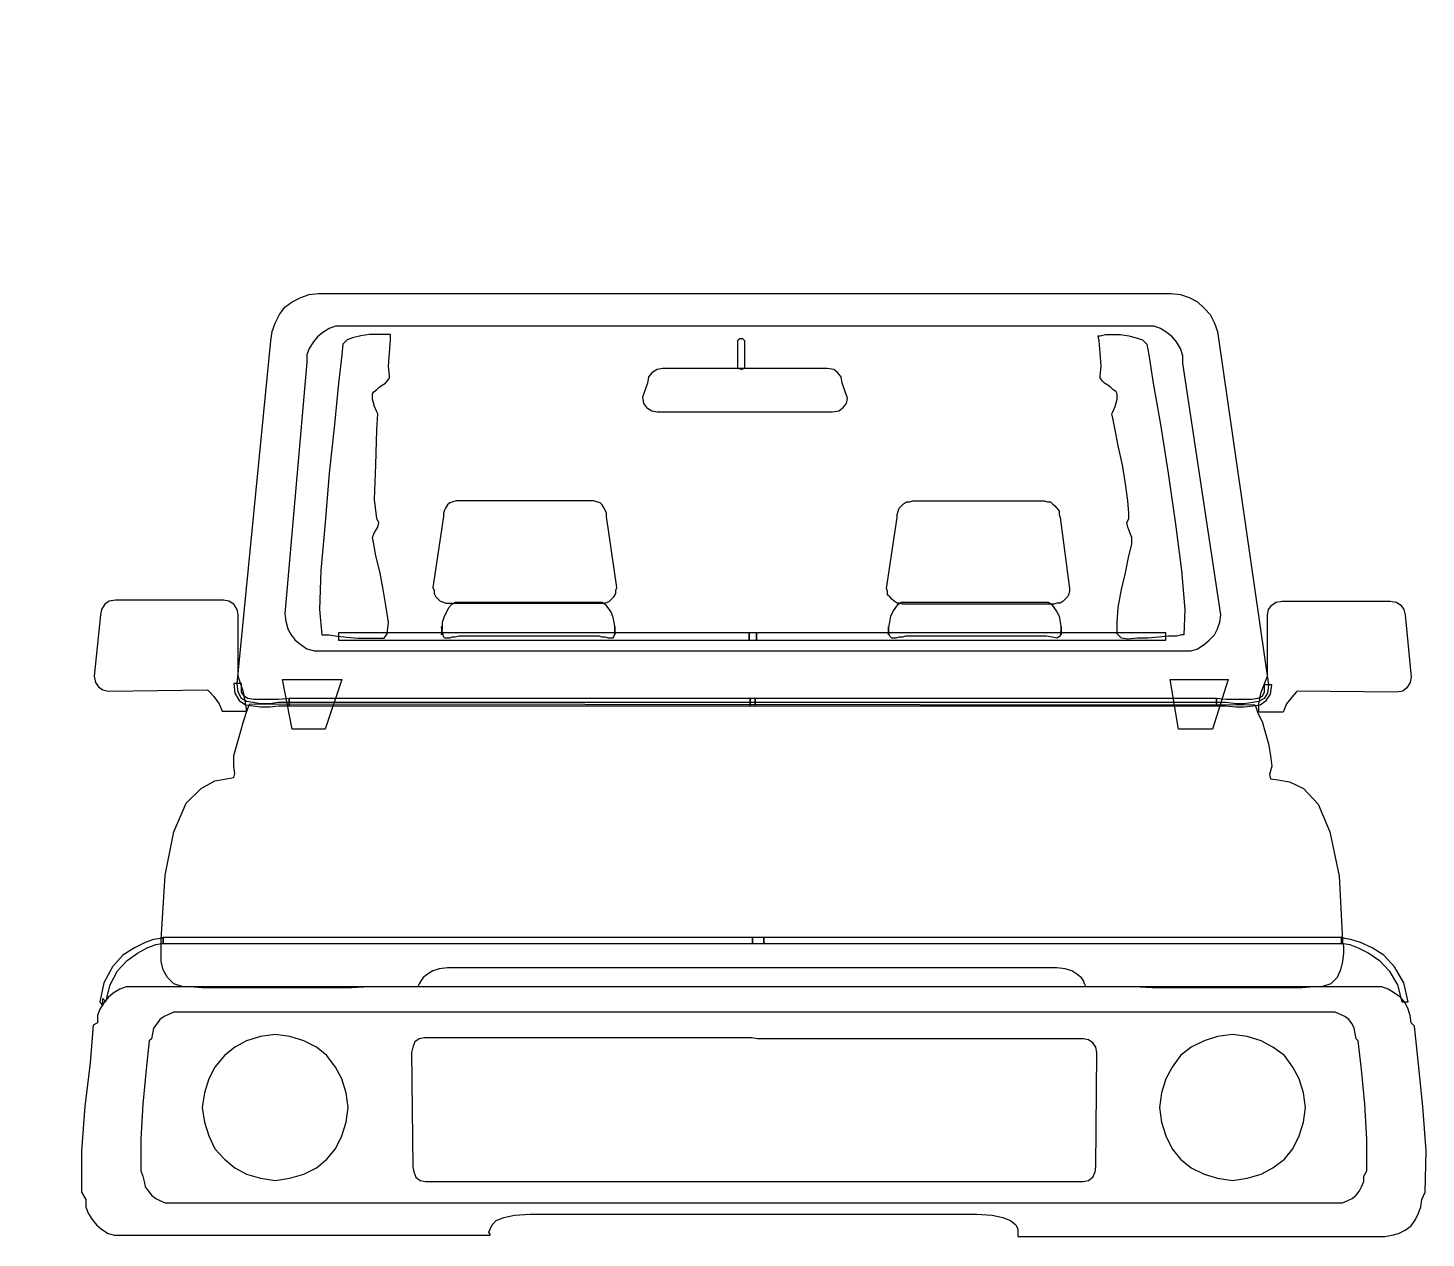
# Model space of a CAD drawing. Header units: millimetres. Extents: x 2 to 5882, y 1831 to 3462.
# Drawn here: x 576.23 to 588.97, y 2601.19 to 2612.23 of the extents above; entities that cross this region are included whole.
import ezdxf

# ---------------------------------------------------------------- set-up
doc = ezdxf.new("R2010")
doc.units = ezdxf.units.MM
doc.layers.add('标注', color=4, linetype='Continuous')
doc.layers.add('车人', color=7, linetype='Continuous', lineweight=9)
doc.styles.get("Standard").update_dxf_attribs({"font": 'simplex1.shx', "width": 0.7, "bigfont": 'hztxt.shx'})
doc.dimstyles.new('比例1：200', dxfattribs={"dimtxt": 3, "dimasz": 2, "dimexe": 1, "dimexo": 1, "dimgap": 0.5, "dimtad": 1, "dimlfac": 20, "dimzin": 13, "dimdsep": 46, "dimtxsty": 'Standard', "dimcen": -0.09, "dimclrd": 256, "dimclre": 256, "dimclrt": 7, "dimaunit": 1, "dimadec": 0, "dimazin": 0, "dimtfac": 0.0005, "dimtix": 1, "dimtmove": 2, "dimatfit": 3, "dimfxl": 0, "dimtolj": 1, "dimtzin": 13, "dimarcsym": 0})

# ---------------------------------------------------------------- blocks, each defined once
blk = doc.blocks.new('carbb')
at = {"layer": '车人', "color": 143}
for p, q in [((-0.7137, 1.9947), (-0.7007, 2.0012)), ((-0.7007, 2.0012), (-0.688, 2.0059)), ((-0.688, 2.0059), (-0.6735, 2.0077)), ((-0.6735, 2.0077), (-0.0306, 2.0077)), ((-0.0306, 2.0077), (-0.0194, 2.0077)), ((-0.0194, 2.0077), (-0.0194, 2.0077)), ((-0.0194, 2.0077), (0.6214, 2.0077)), ((0.6214, 2.0077), (0.6359, 2.0059)), ((0.6359, 2.0059), (0.6486, 2.0012)), ((0.6486, 2.0012), (0.6616, 1.9947)), ((-0.7394, 1.9625), (-0.7329, 1.9755)), ((-0.7329, 1.9755), (-0.725, 1.9867)), ((-0.725, 1.9867), (-0.7137, 1.9947)), ((0.6616, 1.9947), (0.6714, 1.9852)), ((0.6714, 1.9852), (0.6808, 1.9755)), ((0.6808, 1.9755), (0.6873, 1.9625)), ((-0.7442, 1.9498), (-0.7394, 1.9625)), ((-0.6576, 1.9545), (-0.667, 1.9483)), ((-0.6478, 1.9577), (-0.6576, 1.9545)), ((-0.6366, 1.9577), (-0.6478, 1.9577)), ((-0.0306, 1.9577), (-0.6366, 1.9577)), ((-0.0194, 1.9577), (-0.0306, 1.9577)), ((0.5845, 1.9577), (-0.0194, 1.9577)), ((0.5957, 1.9577), (0.5845, 1.9577)), ((0.6055, 1.9545), (0.5957, 1.9577)), ((0.6149, 1.9483), (0.6055, 1.9545)), ((0.6873, 1.9625), (0.6921, 1.9498)), ((-0.7974, 1.4148), (-0.7459, 1.9353)), ((-0.7459, 1.9353), (-0.7442, 1.9498)), ((-0.6815, 1.9338), (-0.688, 1.924)), ((-0.675, 1.9418), (-0.6815, 1.9338)), ((-0.667, 1.9483), (-0.675, 1.9418)), ((-0.6301, 1.9368), (-0.6366, 1.9305)), ((-0.6221, 1.94), (-0.6301, 1.9368)), ((-0.6094, 1.9433), (-0.6221, 1.94)), ((-0.5964, 1.945), (-0.6094, 1.9433)), ((-0.5851, 1.945), (-0.5964, 1.945)), ((-0.5739, 1.945), (-0.5851, 1.945)), ((-0.5659, 1.945), (-0.5739, 1.945)), ((-0.5642, 1.945), (-0.5659, 1.945)), ((-0.5659, 1.9175), (-0.5642, 1.9368)), ((-0.5642, 1.9368), (-0.5642, 1.945)), ((-0.0357, 1.9368), (-0.0371, 1.9353)), ((-0.0371, 1.9353), (-0.0371, 1.932)), ((-0.0339, 1.9385), (-0.0357, 1.9368)), ((-0.0306, 1.9385), (-0.0339, 1.9385)), ((-0.0306, 1.9385), (-0.0306, 1.9385)), ((-0.0291, 1.9385), (-0.0306, 1.9385)), ((-0.0274, 1.9368), (-0.0291, 1.9385)), ((-0.0259, 1.9353), (-0.0274, 1.9368)), ((-0.0259, 1.932), (-0.0259, 1.9353)), ((0.5106, 1.9433), (0.5138, 1.9433)), ((0.5121, 1.9353), (0.5106, 1.9433)), ((0.5138, 1.9175), (0.5121, 1.9353)), ((0.5138, 1.9433), (0.5218, 1.945)), ((0.5218, 1.945), (0.5316, 1.945)), ((0.5316, 1.945), (0.5443, 1.945)), ((0.5443, 1.945), (0.5573, 1.9433)), ((0.5573, 1.9433), (0.5685, 1.94)), ((0.5685, 1.94), (0.578, 1.9368)), ((0.578, 1.9368), (0.5845, 1.9305)), ((0.6229, 1.9418), (0.6149, 1.9483)), ((0.6294, 1.9338), (0.6229, 1.9418)), ((0.6359, 1.924), (0.6294, 1.9338)), ((0.6921, 1.9498), (0.6938, 1.9353)), ((0.6938, 1.9353), (0.7692, 1.413)), ((-0.688, 1.924), (-0.6913, 1.9143)), ((-0.6913, 1.9143), (-0.6913, 1.9031)), ((-0.6381, 1.9143), (-0.6431, 1.8711)), ((-0.6366, 1.9305), (-0.6381, 1.9143)), ((-0.6366, 1.9305), (-0.6366, 1.9305)), ((-0.5674, 1.8968), (-0.5659, 1.9175)), ((-0.0371, 1.932), (-0.0371, 1.8983)), ((-0.0259, 1.8983), (-0.0259, 1.932)), ((0.5153, 1.8968), (0.5138, 1.9175)), ((0.5845, 1.9305), (0.5845, 1.9305)), ((0.5845, 1.9305), (0.5877, 1.9143)), ((0.5877, 1.9143), (0.5942, 1.8711)), ((0.6392, 1.9128), (0.6359, 1.924)), ((0.6392, 1.9016), (0.6392, 1.9128)), ((-0.6913, 1.9031), (-0.725, 1.5206)), ((-0.5659, 1.8824), (-0.5674, 1.8968)), ((-0.1592, 1.8918), (-0.1672, 1.8871)), ((-0.1512, 1.8936), (-0.1592, 1.8918)), ((-0.0291, 1.8936), (-0.1512, 1.8936)), ((-0.0371, 1.8983), (-0.0371, 1.8951)), ((-0.0371, 1.8951), (-0.0357, 1.8936)), ((-0.0357, 1.8936), (-0.0339, 1.8936)), ((-0.0339, 1.8936), (-0.0306, 1.8918)), ((-0.0306, 1.8918), (-0.0291, 1.8936)), ((-0.0306, 1.8918), (-0.0306, 1.8918)), ((-0.0306, 1.8918), (-0.0306, 1.8918)), ((-0.0194, 1.8936), (-0.0291, 1.8936)), ((-0.0291, 1.8936), (-0.0274, 1.8936)), ((-0.0274, 1.8936), (-0.0259, 1.8951)), ((-0.0259, 1.8951), (-0.0259, 1.8983)), ((0.0991, 1.8936), (-0.0194, 1.8936)), ((0.1089, 1.8918), (0.0991, 1.8936)), ((0.1151, 1.8871), (0.1089, 1.8918)), ((0.5138, 1.8824), (0.5153, 1.8968)), ((0.6971, 1.5191), (0.6392, 1.9016)), ((-0.6431, 1.8711), (-0.6493, 1.8085)), ((-0.5772, 1.8679), (-0.5721, 1.8711)), ((-0.5721, 1.8711), (-0.5692, 1.8741)), ((-0.5692, 1.8741), (-0.5659, 1.8791)), ((-0.5659, 1.8791), (-0.5659, 1.8824)), ((-0.1737, 1.8711), (-0.1817, 1.8501)), ((-0.1722, 1.8806), (-0.1737, 1.8711)), ((-0.1672, 1.8871), (-0.1722, 1.8806)), ((0.1201, 1.8806), (0.1151, 1.8871)), ((0.1216, 1.8711), (0.1201, 1.8806)), ((0.1296, 1.8484), (0.1216, 1.8711)), ((0.5138, 1.8791), (0.5138, 1.8824)), ((0.5171, 1.8741), (0.5138, 1.8791)), ((0.5203, 1.8711), (0.5171, 1.8741)), ((0.5251, 1.8679), (0.5203, 1.8711)), ((0.5942, 1.8711), (0.6055, 1.8085)), ((-0.5916, 1.8549), (-0.5899, 1.8581)), ((-0.5916, 1.8469), (-0.5916, 1.8549)), ((-0.5899, 1.8581), (-0.5851, 1.8614)), ((-0.5851, 1.8614), (-0.5819, 1.8646)), ((-0.5819, 1.8646), (-0.5772, 1.8679)), ((-0.1817, 1.8501), (-0.1802, 1.8404)), ((0.1281, 1.8404), (0.1296, 1.8484)), ((0.5298, 1.8646), (0.5251, 1.8679)), ((0.5331, 1.8614), (0.5298, 1.8646)), ((0.5378, 1.8581), (0.5331, 1.8614)), ((0.5396, 1.8549), (0.5378, 1.8581)), ((0.5396, 1.8469), (0.5396, 1.8549)), ((-0.5884, 1.8357), (-0.5916, 1.8469)), ((-0.5851, 1.8277), (-0.5884, 1.8357)), ((-0.5837, 1.8244), (-0.5851, 1.8277)), ((-0.1802, 1.8404), (-0.1755, 1.8342)), ((-0.1755, 1.8342), (-0.1672, 1.8292)), ((-0.1672, 1.8292), (-0.1592, 1.8277)), ((-0.1592, 1.8277), (-0.0306, 1.8277)), ((-0.0306, 1.8277), (-0.0194, 1.8277)), ((-0.0194, 1.8277), (-0.0194, 1.8277)), ((-0.0194, 1.8277), (0.1071, 1.8277)), ((0.1071, 1.8277), (0.1169, 1.8292)), ((0.1169, 1.8292), (0.1234, 1.8342)), ((0.1234, 1.8342), (0.1281, 1.8404)), ((0.5316, 1.8244), (0.5331, 1.8277)), ((0.5331, 1.8277), (0.5363, 1.8357)), ((0.5363, 1.8357), (0.5396, 1.8469)), ((-0.6493, 1.8085), (-0.6576, 1.7343)), ((-0.5851, 1.8002), (-0.5837, 1.8244)), ((0.5331, 1.8179), (0.5316, 1.8244)), ((0.5363, 1.8002), (0.5331, 1.8179)), ((0.6055, 1.8085), (0.6167, 1.7343)), ((-0.5866, 1.7473), (-0.5851, 1.8002)), ((0.541, 1.7762), (0.5363, 1.8002)), ((0.5475, 1.7473), (0.541, 1.7762)), ((-0.5884, 1.6944), (-0.5866, 1.7473)), ((0.5523, 1.7183), (0.5475, 1.7473)), ((-0.6576, 1.7343), (-0.6638, 1.6589)), ((0.6167, 1.7343), (0.6279, 1.6571)), ((0.5555, 1.6926), (0.5523, 1.7183)), ((-0.5851, 1.6654), (-0.5884, 1.6944)), ((-0.4823, 1.6781), (-0.4838, 1.6734)), ((-0.4808, 1.6814), (-0.4823, 1.6781)), ((-0.4775, 1.6861), (-0.4808, 1.6814)), ((-0.4743, 1.6893), (-0.4775, 1.6861)), ((-0.4696, 1.6911), (-0.4743, 1.6893)), ((-0.4645, 1.6926), (-0.4696, 1.6911)), ((-0.4598, 1.6926), (-0.4645, 1.6926)), ((-0.2606, 1.6926), (-0.4598, 1.6926)), ((-0.2556, 1.6926), (-0.2606, 1.6926)), ((-0.2508, 1.6911), (-0.2556, 1.6926)), ((-0.2461, 1.6893), (-0.2508, 1.6911)), ((-0.2429, 1.6861), (-0.2461, 1.6893)), ((-0.2396, 1.6814), (-0.2429, 1.6861)), ((-0.2381, 1.6781), (-0.2396, 1.6814)), ((-0.2364, 1.6734), (-0.2381, 1.6781)), ((0.2067, 1.6766), (0.2085, 1.6814)), ((0.2085, 1.6814), (0.2118, 1.6846)), ((0.2118, 1.6846), (0.215, 1.6879)), ((0.215, 1.6879), (0.2197, 1.6911)), ((0.2197, 1.6911), (0.2245, 1.6911)), ((0.2245, 1.6911), (0.2292, 1.6926)), ((0.2292, 1.6926), (0.4287, 1.6926)), ((0.4287, 1.6926), (0.4334, 1.6911)), ((0.4334, 1.6911), (0.4382, 1.6911)), ((0.4382, 1.6911), (0.4414, 1.6879)), ((0.4414, 1.6879), (0.4447, 1.6846)), ((0.4447, 1.6846), (0.4479, 1.6814)), ((0.4479, 1.6814), (0.4512, 1.6766)), ((0.5573, 1.6734), (0.5555, 1.6926)), ((-0.6638, 1.6589), (-0.6703, 1.5865)), ((-0.5819, 1.6589), (-0.5851, 1.6654)), ((-0.5837, 1.6524), (-0.5819, 1.6589)), ((-0.4838, 1.6687), (-0.5, 1.5608)), ((-0.4838, 1.6734), (-0.4838, 1.6687)), ((-0.2364, 1.6687), (-0.2364, 1.6734)), ((-0.2204, 1.5608), (-0.2364, 1.6687)), ((0.1893, 1.5593), (0.2052, 1.6669)), ((0.2052, 1.6716), (0.2067, 1.6766)), ((0.2052, 1.6669), (0.2052, 1.6716)), ((0.4512, 1.6766), (0.4512, 1.6716)), ((0.4512, 1.6716), (0.4527, 1.6669)), ((0.4527, 1.6669), (0.4671, 1.5593)), ((0.554, 1.6589), (0.5573, 1.6654)), ((0.5555, 1.6524), (0.554, 1.6589)), ((0.5573, 1.6654), (0.5573, 1.6734)), ((0.6279, 1.6571), (0.6374, 1.5865)), ((-0.5916, 1.6364), (-0.5884, 1.6444)), ((-0.5899, 1.6267), (-0.5916, 1.6364)), ((-0.5884, 1.6444), (-0.5837, 1.6524)), ((0.5588, 1.6444), (0.5555, 1.6524)), ((0.562, 1.6364), (0.5588, 1.6444)), ((0.562, 1.6267), (0.562, 1.6364)), ((-0.5866, 1.6089), (-0.5899, 1.6267)), ((0.5573, 1.6089), (0.562, 1.6267)), ((-0.5804, 1.585), (-0.5866, 1.6089)), ((0.5523, 1.5832), (0.5573, 1.6089)), ((-0.6703, 1.5865), (-0.672, 1.5271)), ((-0.5754, 1.5575), (-0.5804, 1.585)), ((0.5458, 1.5575), (0.5523, 1.5832)), ((0.6374, 1.5865), (0.6424, 1.5271)), ((-0.5707, 1.5303), (-0.5754, 1.5575)), ((-0.5, 1.5608), (-0.4982, 1.556)), ((-0.4982, 1.556), (-0.4982, 1.5513)), ((-0.4982, 1.5513), (-0.4953, 1.5463)), ((-0.2251, 1.5463), (-0.2219, 1.5513)), ((-0.2219, 1.556), (-0.2204, 1.5608)), ((-0.2219, 1.5513), (-0.2219, 1.556)), ((0.1908, 1.5546), (0.1893, 1.5593)), ((0.1908, 1.5495), (0.1908, 1.5546)), ((0.4671, 1.5546), (0.4657, 1.5495)), ((0.4671, 1.5593), (0.4671, 1.5546)), ((0.541, 1.5303), (0.5458, 1.5575)), ((-0.9981, 1.5351), (-1.0031, 1.5271)), ((-0.9916, 1.5401), (-0.9981, 1.5351)), ((-0.9821, 1.5416), (-0.9916, 1.5401)), ((-0.8181, 1.5416), (-0.9821, 1.5416)), ((-0.8101, 1.5401), (-0.8181, 1.5416)), ((-0.8021, 1.5351), (-0.8101, 1.5401)), ((-0.7974, 1.5271), (-0.8021, 1.5351)), ((-0.5674, 1.5079), (-0.5707, 1.5303)), ((-0.4953, 1.5463), (-0.492, 1.543)), ((-0.492, 1.543), (-0.4888, 1.5401)), ((-0.4888, 1.5401), (-0.4838, 1.5383)), ((-0.4838, 1.5383), (-0.4808, 1.5368)), ((-0.4808, 1.5368), (-0.4758, 1.5368)), ((-0.479, 1.5238), (-0.4758, 1.5303)), ((-0.4758, 1.5368), (-0.2443, 1.5368)), ((-0.4758, 1.5303), (-0.471, 1.5351)), ((-0.471, 1.5351), (-0.4663, 1.5383)), ((-0.4663, 1.5383), (-0.4613, 1.5383)), ((-0.4613, 1.5383), (-0.2476, 1.5383)), ((-0.2476, 1.5383), (-0.2429, 1.5383)), ((-0.2443, 1.5368), (-0.2443, 1.5368)), ((-0.2443, 1.5368), (-0.2396, 1.5368)), ((-0.2429, 1.5383), (-0.2381, 1.5351)), ((-0.2396, 1.5368), (-0.2349, 1.5383)), ((-0.2381, 1.5351), (-0.2349, 1.5303)), ((-0.2349, 1.5383), (-0.2316, 1.5401)), ((-0.2349, 1.5303), (-0.2298, 1.5238)), ((-0.2316, 1.5401), (-0.2284, 1.543)), ((-0.2284, 1.543), (-0.2251, 1.5463)), ((0.194, 1.5463), (0.1908, 1.5495)), ((0.1973, 1.543), (0.194, 1.5463)), ((0.2005, 1.5401), (0.1973, 1.543)), ((0.1987, 1.5238), (0.2035, 1.5303)), ((0.2052, 1.5368), (0.2005, 1.5401)), ((0.2035, 1.5303), (0.2067, 1.5351)), ((0.2085, 1.5368), (0.2052, 1.5368)), ((0.2067, 1.5351), (0.2118, 1.5383)), ((0.2132, 1.5351), (0.2085, 1.5368)), ((0.2118, 1.5383), (0.2165, 1.5383)), ((0.2132, 1.5351), (0.2132, 1.5351)), ((0.4432, 1.5351), (0.2132, 1.5351)), ((0.2165, 1.5383), (0.4302, 1.5383)), ((0.4302, 1.5383), (0.4349, 1.5383)), ((0.4349, 1.5383), (0.4399, 1.5351)), ((0.4399, 1.5351), (0.4432, 1.5303)), ((0.4479, 1.5368), (0.4432, 1.5351)), ((0.4432, 1.5303), (0.4479, 1.5238)), ((0.4527, 1.5368), (0.4479, 1.5368)), ((0.4574, 1.5401), (0.4527, 1.5368)), ((0.4606, 1.543), (0.4574, 1.5401)), ((0.4639, 1.5463), (0.4606, 1.543)), ((0.4657, 1.5495), (0.4639, 1.5463)), ((0.5396, 1.5079), (0.541, 1.5303)), ((0.7692, 1.5271), (0.7742, 1.5336)), ((0.7742, 1.5336), (0.7805, 1.5383)), ((0.7805, 1.5383), (0.7902, 1.5401)), ((0.7902, 1.5401), (0.954, 1.5401)), ((0.954, 1.5401), (0.9637, 1.5383)), ((0.9637, 1.5383), (0.9702, 1.5336)), ((0.9702, 1.5336), (0.9749, 1.5271)), ((-1.0046, 1.5191), (-1.0143, 1.426)), ((-1.0031, 1.5271), (-1.0046, 1.5191)), ((-0.7956, 1.5191), (-0.7974, 1.5271)), ((-0.7956, 1.426), (-0.7956, 1.5191)), ((-0.725, 1.5206), (-0.7235, 1.5093)), ((-0.7235, 1.5093), (-0.7202, 1.4981)), ((-0.672, 1.5271), (-0.6688, 1.4886)), ((-0.5692, 1.4901), (-0.5674, 1.5079)), ((-0.4855, 1.5079), (-0.4823, 1.5173)), ((-0.4855, 1.4981), (-0.4855, 1.5079)), ((-0.4823, 1.5173), (-0.479, 1.5238)), ((-0.2298, 1.5238), (-0.2269, 1.5173)), ((-0.2269, 1.5173), (-0.2251, 1.5079)), ((-0.2251, 1.5079), (-0.2236, 1.4981)), ((0.1922, 1.4981), (0.194, 1.5079)), ((0.194, 1.5079), (0.1955, 1.5173)), ((0.1955, 1.5173), (0.1987, 1.5238)), ((0.4479, 1.5238), (0.4512, 1.5173)), ((0.4512, 1.5173), (0.4527, 1.5079)), ((0.4527, 1.5079), (0.4544, 1.4981)), ((0.5396, 1.4901), (0.5396, 1.5079)), ((0.6424, 1.5271), (0.6406, 1.4886)), ((0.6921, 1.4981), (0.6953, 1.5079)), ((0.6953, 1.5079), (0.6971, 1.5191)), ((0.7677, 1.5191), (0.7692, 1.5271)), ((0.7677, 1.426), (0.7677, 1.5191)), ((0.9749, 1.5271), (0.9767, 1.5191)), ((0.9767, 1.5191), (0.9862, 1.4242)), ((-0.7202, 1.4981), (-0.7152, 1.4886)), ((-0.7152, 1.4886), (-0.709, 1.4804)), ((-0.6688, 1.4886), (-0.6655, 1.4886)), ((-0.6655, 1.4886), (-0.6576, 1.4886)), ((-0.6576, 1.4886), (-0.6446, 1.4869)), ((-0.6446, 1.4869), (-0.6301, 1.4854)), ((-0.0194, 1.4916), (-0.6431, 1.4916)), ((-0.6431, 1.4916), (-0.6431, 1.4804)), ((-0.5739, 1.4836), (-0.5692, 1.4901)), ((-0.487, 1.5014), (-0.487, 1.4886)), ((-0.4855, 1.4916), (-0.487, 1.5014)), ((-0.487, 1.4886), (-0.4855, 1.4981)), ((-0.4838, 1.4869), (-0.4855, 1.4916)), ((-0.4823, 1.4836), (-0.4838, 1.4869)), ((-0.4598, 1.4869), (-0.4663, 1.4854)), ((-0.4598, 1.4869), (-0.4598, 1.4869)), ((-0.2476, 1.4869), (-0.4598, 1.4869)), ((-0.2429, 1.4854), (-0.2476, 1.4869)), ((-0.2251, 1.4869), (-0.2269, 1.4836)), ((-0.2236, 1.4916), (-0.2251, 1.4869)), ((-0.2236, 1.5014), (-0.2236, 1.4916)), ((-0.2236, 1.4886), (-0.2236, 1.5014)), ((-0.2236, 1.4981), (-0.2236, 1.4886)), ((-0.0194, 1.4916), (-0.0194, 1.4804)), ((-0.0085, 1.4916), (-0.0194, 1.4916)), ((-0.0194, 1.4916), (-0.0194, 1.4916)), ((-0.0194, 1.4804), (-0.0194, 1.4916)), ((-0.0194, 1.4916), (-0.0194, 1.4916)), ((-0.0085, 1.4916), (-0.0085, 1.4804)), ((0.6134, 1.4916), (-0.0085, 1.4916)), ((-0.0085, 1.4916), (-0.0085, 1.4916)), ((-0.0085, 1.4804), (-0.0085, 1.4916)), ((-0.0085, 1.4916), (-0.0085, 1.4916)), ((0.1922, 1.5014), (0.1922, 1.4886)), ((0.1922, 1.4916), (0.1922, 1.5014)), ((0.1922, 1.4886), (0.1922, 1.4981)), ((0.194, 1.4869), (0.1922, 1.4916)), ((0.1973, 1.4836), (0.194, 1.4869)), ((0.218, 1.4869), (0.2132, 1.4854)), ((0.218, 1.4869), (0.218, 1.4869)), ((0.4317, 1.4869), (0.218, 1.4869)), ((0.4414, 1.4854), (0.4317, 1.4869)), ((0.4527, 1.4869), (0.4479, 1.4836)), ((0.4544, 1.5014), (0.4527, 1.4869)), ((0.4544, 1.4886), (0.4544, 1.5014)), ((0.4544, 1.4981), (0.4544, 1.4886)), ((0.5458, 1.4836), (0.5396, 1.4901)), ((0.6167, 1.4869), (0.6022, 1.4854)), ((0.6134, 1.4916), (0.6134, 1.4916)), ((0.6134, 1.4804), (0.6134, 1.4916)), ((0.6134, 1.4916), (0.6134, 1.4916)), ((0.6294, 1.4869), (0.6167, 1.4869)), ((0.6374, 1.4886), (0.6294, 1.4869)), ((0.6406, 1.4886), (0.6374, 1.4886)), ((0.6794, 1.4804), (0.6873, 1.4886)), ((0.6873, 1.4886), (0.6921, 1.4981)), ((-0.709, 1.4804), (-0.7007, 1.4742)), ((-0.7007, 1.4742), (-0.6913, 1.4677)), ((-0.6913, 1.4677), (-0.68, 1.4644)), ((-0.6431, 1.4804), (-0.0194, 1.4804)), ((-0.6301, 1.4854), (-0.6141, 1.4836)), ((-0.6141, 1.4836), (-0.5979, 1.4836)), ((-0.5979, 1.4836), (-0.5851, 1.4836)), ((-0.5851, 1.4836), (-0.5739, 1.4836)), ((-0.479, 1.4836), (-0.4823, 1.4836)), ((-0.4743, 1.4836), (-0.479, 1.4836)), ((-0.471, 1.4854), (-0.4743, 1.4836)), ((-0.4663, 1.4854), (-0.471, 1.4854)), ((-0.2381, 1.4854), (-0.2429, 1.4854)), ((-0.2331, 1.4836), (-0.2381, 1.4854)), ((-0.2298, 1.4836), (-0.2331, 1.4836)), ((-0.2269, 1.4836), (-0.2298, 1.4836)), ((-0.0194, 1.4804), (-0.0085, 1.4804)), ((-0.0194, 1.4804), (-0.0194, 1.4804)), ((-0.0085, 1.4804), (0.6134, 1.4804)), ((-0.0085, 1.4804), (-0.0085, 1.4804)), ((0.2005, 1.4836), (0.1973, 1.4836)), ((0.2035, 1.4836), (0.2005, 1.4836)), ((0.2085, 1.4854), (0.2035, 1.4836)), ((0.2132, 1.4854), (0.2085, 1.4854)), ((0.4479, 1.4836), (0.4414, 1.4854)), ((0.5555, 1.4821), (0.5458, 1.4836)), ((0.57, 1.4836), (0.5555, 1.4821)), ((0.586, 1.4836), (0.57, 1.4836)), ((0.6022, 1.4854), (0.586, 1.4836)), ((0.6134, 1.4804), (0.6134, 1.4804)), ((0.6519, 1.4644), (0.6616, 1.4677)), ((0.6616, 1.4677), (0.6714, 1.4742)), ((0.6714, 1.4742), (0.6794, 1.4804)), ((-0.68, 1.4644), (-0.6688, 1.4644)), ((-0.6688, 1.4644), (-0.0179, 1.4644)), ((-0.0179, 1.4644), (-0.0102, 1.4644)), ((-0.0102, 1.4644), (-0.0102, 1.4644)), ((-0.0102, 1.4644), (0.6406, 1.4644)), ((0.6406, 1.4644), (0.6519, 1.4644)), ((-1.0143, 1.426), (-1.0126, 1.4162)), ((-0.7956, 1.426), (-0.7956, 1.426)), ((-0.7876, 1.4017), (-0.7956, 1.426)), ((0.758, 1.4017), (0.7677, 1.426)), ((0.7677, 1.426), (0.7677, 1.426)), ((0.9862, 1.4242), (0.9847, 1.4162)), ((-1.0126, 1.4162), (-1.0078, 1.4097)), ((-1.0078, 1.4097), (-1.0013, 1.405)), ((-1.0013, 1.405), (-0.9933, 1.4032)), ((-0.9933, 1.4032), (-0.8423, 1.405)), ((-0.8423, 1.405), (-0.839, 1.4017)), ((-0.839, 1.4017), (-0.8325, 1.3952)), ((-0.8021, 1.4148), (-0.8021, 1.4148)), ((-0.7923, 1.4148), (-0.8021, 1.4148)), ((-0.8021, 1.4148), (-0.8006, 1.4003)), ((-0.8021, 1.4148), (-0.8021, 1.4148)), ((-0.7956, 1.4017), (-0.7974, 1.4148)), ((-0.7909, 1.392), (-0.7956, 1.4017)), ((-0.7909, 1.4148), (-0.7923, 1.4148)), ((-0.7909, 1.4017), (-0.7909, 1.4148)), ((-0.7861, 1.3952), (-0.7909, 1.4017)), ((-0.7844, 1.3858), (-0.7876, 1.4017)), ((-0.7282, 1.421), (-0.7282, 1.421)), ((-0.7137, 1.3456), (-0.7282, 1.421)), ((-0.7282, 1.421), (-0.6381, 1.421)), ((-0.6381, 1.421), (-0.6638, 1.3456)), ((0.62, 1.421), (0.62, 1.421)), ((0.6327, 1.3456), (0.62, 1.421)), ((0.62, 1.421), (0.7083, 1.421)), ((0.7083, 1.421), (0.6841, 1.3456)), ((0.7547, 1.384), (0.758, 1.4017)), ((0.7627, 1.4017), (0.7598, 1.3952)), ((0.7627, 1.413), (0.7627, 1.4017)), ((0.7742, 1.413), (0.7627, 1.413)), ((0.7692, 1.413), (0.7677, 1.4003)), ((0.7725, 1.3985), (0.7742, 1.413)), ((0.8112, 1.4017), (0.8047, 1.3938)), ((0.8127, 1.4032), (0.8112, 1.4017)), ((0.9637, 1.4017), (0.8127, 1.4032)), ((0.9735, 1.4032), (0.9637, 1.4017)), ((0.9797, 1.4082), (0.9735, 1.4032)), ((0.9847, 1.4162), (0.9797, 1.4082)), ((-0.8325, 1.3952), (-0.8246, 1.384)), ((-0.8246, 1.384), (-0.8198, 1.3728)), ((-0.8006, 1.4003), (-0.7941, 1.389)), ((-0.7941, 1.389), (-0.7844, 1.3825)), ((-0.7829, 1.3873), (-0.7909, 1.392)), ((-0.7811, 1.392), (-0.7861, 1.3952)), ((-0.7829, 1.376), (-0.7844, 1.3858)), ((-0.7844, 1.3825), (-0.7731, 1.3808)), ((-0.7731, 1.3858), (-0.7829, 1.3873)), ((-0.7829, 1.3713), (-0.7796, 1.3808)), ((-0.7717, 1.3905), (-0.7811, 1.392)), ((-0.7796, 1.3808), (-0.7779, 1.384)), ((-0.7779, 1.384), (0.7485, 1.3825)), ((-0.7619, 1.384), (-0.7731, 1.3858)), ((-0.7731, 1.3808), (-0.7619, 1.3793)), ((-0.7619, 1.3905), (-0.7717, 1.3905)), ((-0.7474, 1.3905), (-0.7619, 1.3905)), ((-0.7474, 1.384), (-0.7619, 1.384)), ((-0.7347, 1.3905), (-0.7474, 1.3905)), ((-0.7347, 1.3858), (-0.7474, 1.384)), ((-0.7474, 1.3793), (-0.7347, 1.3808)), ((-0.7184, 1.392), (-0.7347, 1.3905)), ((-0.7184, 1.3858), (-0.7347, 1.3858)), ((-0.7347, 1.3808), (-0.7184, 1.3808)), ((-0.0179, 1.392), (-0.7184, 1.392)), ((-0.7184, 1.3808), (-0.7184, 1.392)), ((-0.7184, 1.392), (-0.7184, 1.3808)), ((-0.7184, 1.392), (-0.7184, 1.392)), ((-0.0179, 1.3858), (-0.7184, 1.3858)), ((-0.7184, 1.3808), (-0.0179, 1.3808)), ((-0.7184, 1.3808), (-0.7184, 1.3808)), ((-0.7184, 1.3808), (-0.7184, 1.3808)), ((-0.0179, 1.392), (-0.0179, 1.3808)), ((-0.0179, 1.392), (-0.0179, 1.392)), ((-0.0102, 1.392), (-0.0179, 1.392)), ((-0.0179, 1.3808), (-0.0179, 1.392)), ((-0.0102, 1.3858), (-0.0179, 1.3858)), ((-0.0179, 1.3808), (-0.0179, 1.3808)), ((-0.0179, 1.3808), (-0.0102, 1.3808)), ((-0.0179, 1.3808), (-0.0179, 1.3808)), ((-0.0102, 1.392), (-0.0102, 1.3808)), ((-0.0102, 1.392), (-0.0102, 1.392)), ((0.6906, 1.392), (-0.0102, 1.392)), ((-0.0102, 1.3808), (-0.0102, 1.392)), ((0.6906, 1.3858), (-0.0102, 1.3858)), ((-0.0102, 1.3808), (-0.0102, 1.3808)), ((-0.0102, 1.3808), (0.6906, 1.3808)), ((-0.0102, 1.3808), (-0.0102, 1.3808)), ((0.6906, 1.392), (0.6906, 1.3808)), ((0.6906, 1.392), (0.6906, 1.392)), ((0.7051, 1.3905), (0.6906, 1.392)), ((0.6906, 1.3808), (0.6906, 1.392)), ((0.7051, 1.3858), (0.6906, 1.3858)), ((0.6906, 1.3808), (0.6906, 1.3808)), ((0.6906, 1.3808), (0.7051, 1.3808)), ((0.6906, 1.3808), (0.6906, 1.3808)), ((0.7196, 1.3905), (0.7051, 1.3905)), ((0.7196, 1.384), (0.7051, 1.3858)), ((0.7051, 1.3808), (0.7196, 1.3793)), ((0.7323, 1.3905), (0.7196, 1.3905)), ((0.7323, 1.384), (0.7196, 1.384)), ((0.7435, 1.3905), (0.7323, 1.3905)), ((0.7453, 1.3858), (0.7323, 1.384)), ((0.7323, 1.3793), (0.7453, 1.3808)), ((0.7533, 1.392), (0.7435, 1.3905)), ((0.7547, 1.3873), (0.7453, 1.3858)), ((0.7453, 1.3808), (0.7565, 1.3825)), ((0.7485, 1.3825), (0.75, 1.3793)), ((0.7485, 1.3825), (0.7485, 1.3825)), ((0.7598, 1.3952), (0.7533, 1.392)), ((0.7627, 1.392), (0.7547, 1.3873)), ((0.7547, 1.3746), (0.7547, 1.384)), ((0.7565, 1.3825), (0.766, 1.389)), ((0.7677, 1.4003), (0.7627, 1.392)), ((0.766, 1.389), (0.7725, 1.3985)), ((0.7967, 1.384), (0.7917, 1.3713)), ((0.8047, 1.3938), (0.7967, 1.384)), ((-0.8198, 1.3728), (-0.7829, 1.3728)), ((-0.7876, 1.3568), (-0.7829, 1.3713)), ((-0.7829, 1.3728), (-0.7829, 1.376)), ((-0.7619, 1.3793), (-0.7474, 1.3793)), ((0.7196, 1.3793), (0.7323, 1.3793)), ((0.75, 1.3793), (0.7533, 1.3695)), ((0.7533, 1.3695), (0.7598, 1.3568)), ((0.7547, 1.3713), (0.7547, 1.3746)), ((0.7917, 1.3713), (0.7547, 1.3713)), ((-0.7974, 1.3231), (-0.7923, 1.3406)), ((-0.7923, 1.3406), (-0.7876, 1.3568)), ((-0.6638, 1.3456), (-0.7137, 1.3456)), ((0.6841, 1.3456), (0.6327, 1.3456)), ((0.7598, 1.3568), (0.7645, 1.3406)), ((0.7645, 1.3406), (0.7692, 1.3231)), ((-0.8021, 1.3054), (-0.7974, 1.3231)), ((0.7692, 1.3231), (0.7725, 1.3054)), ((-0.8021, 1.2891), (-0.8021, 1.3054)), ((0.7725, 1.3054), (0.7742, 1.2891)), ((-0.8006, 1.2779), (-0.8021, 1.2891)), ((-0.8021, 1.2717), (-0.8006, 1.2779)), ((0.7742, 1.2891), (0.771, 1.2764)), ((0.771, 1.2764), (0.7725, 1.2699)), ((-0.8745, 1.233), (-0.8518, 1.2554)), ((-0.8518, 1.2554), (-0.8311, 1.2667)), ((-0.8311, 1.2667), (-0.8133, 1.2699)), ((-0.8133, 1.2699), (-0.8021, 1.2717)), ((0.7725, 1.2699), (0.7837, 1.2684)), ((0.7837, 1.2684), (0.8014, 1.2652)), ((0.8014, 1.2652), (0.8224, 1.2554)), ((0.8224, 1.2554), (0.8449, 1.2315)), ((-0.8937, 1.1895), (-0.8745, 1.233)), ((0.8449, 1.2315), (0.8626, 1.1895)), ((-0.9064, 1.1236), (-0.8937, 1.1895)), ((0.8626, 1.1895), (0.8768, 1.1221)), ((-0.9129, 1.0258), (-0.9064, 1.1236)), ((0.8768, 1.1221), (0.8818, 1.024)), ((-0.9372, 1.021), (-0.9531, 1.0131)), ((-0.9242, 1.0258), (-0.9372, 1.021)), ((-0.9129, 1.0272), (-0.9242, 1.0258)), ((-0.9209, 1.0181), (-0.9115, 1.0196)), ((-0.9097, 1.029), (-0.9129, 1.0272)), ((-0.9129, 1.0225), (-0.9129, 1.0258)), ((-0.9129, 1.0163), (-0.9129, 1.0225)), ((-0.9115, 1.0196), (-0.9097, 1.0196)), ((-0.0147, 1.029), (-0.9097, 1.029)), ((-0.9097, 1.0196), (-0.9097, 1.029)), ((-0.9097, 1.029), (-0.9097, 1.0196)), ((-0.9097, 1.029), (-0.9097, 1.029)), ((-0.9097, 1.0196), (-0.0147, 1.0196)), ((-0.9097, 1.0196), (-0.9097, 1.0196)), ((-0.9097, 1.0196), (-0.9097, 1.0196)), ((-0.0147, 1.029), (-0.0147, 1.0196)), ((-0.0147, 1.029), (-0.0147, 1.029)), ((0.0028, 1.029), (-0.0147, 1.029)), ((-0.0147, 1.0196), (-0.0147, 1.029)), ((-0.0147, 1.0196), (-0.0147, 1.0196)), ((-0.0147, 1.0196), (0.0028, 1.0196)), ((-0.0147, 1.0196), (-0.0147, 1.0196)), ((0.0028, 1.029), (0.0028, 1.0196)), ((0.0028, 1.029), (0.0028, 1.029)), ((0.8801, 1.029), (0.0028, 1.029)), ((0.0028, 1.0196), (0.0028, 1.029)), ((0.0028, 1.0196), (0.0028, 1.0196)), ((0.0028, 1.0196), (0.8801, 1.0196)), ((0.0028, 1.0196), (0.0028, 1.0196)), ((0.8801, 1.029), (0.8801, 1.0196)), ((0.8801, 1.029), (0.8801, 1.029)), ((0.8851, 1.0272), (0.8801, 1.029)), ((0.8801, 1.0196), (0.8801, 1.029)), ((0.8801, 1.0196), (0.8801, 1.0196)), ((0.8801, 1.0196), (0.8833, 1.0196)), ((0.8801, 1.0196), (0.8801, 1.0196)), ((0.8818, 1.024), (0.8818, 1.021)), ((0.8818, 1.021), (0.8833, 1.0163)), ((0.8833, 1.0196), (0.8931, 1.0181)), ((0.8945, 1.0258), (0.8851, 1.0272)), ((0.909, 1.021), (0.8945, 1.0258)), ((0.9268, 1.0131), (0.909, 1.021)), ((-0.9709, 1.0018), (-0.9868, 0.9841)), ((-0.9531, 1.0131), (-0.9709, 1.0018)), ((-0.9644, 0.9938), (-0.9484, 1.0051)), ((-0.9484, 1.0051), (-0.9339, 1.0131)), ((-0.9339, 1.0131), (-0.9209, 1.0181)), ((-0.9129, 1.0051), (-0.9129, 1.0163)), ((-0.9129, 0.9924), (-0.9129, 1.0051)), ((0.8833, 1.0051), (0.8818, 0.9924)), ((0.8833, 1.0163), (0.8833, 1.0051)), ((0.8931, 1.0181), (0.9058, 1.0131)), ((0.9058, 1.0131), (0.922, 1.0051)), ((0.922, 1.0051), (0.938, 0.9938)), ((0.9445, 1.0018), (0.9268, 1.0131)), ((0.9605, 0.9841), (0.9445, 1.0018)), ((-0.9868, 0.9841), (-0.9998, 0.9601)), ((-0.9901, 0.9569), (-0.9789, 0.9779)), ((-0.9789, 0.9779), (-0.9644, 0.9938)), ((-0.9097, 0.9794), (-0.9129, 0.9924)), ((-0.9032, 0.9681), (-0.9097, 0.9794)), ((-0.5, 0.9779), (-0.508, 0.9729)), ((-0.4903, 0.9811), (-0.5, 0.9779)), ((-0.4775, 0.9826), (-0.4903, 0.9811)), ((-0.4696, 0.9826), (-0.4775, 0.9826)), ((-0.4598, 0.9826), (-0.4696, 0.9826)), ((-0.4501, 0.9826), (-0.4598, 0.9826)), ((-0.4388, 0.9826), (-0.4501, 0.9826)), ((-0.4294, 0.9826), (-0.4388, 0.9826)), ((-0.4181, 0.9826), (-0.4294, 0.9826)), ((-0.4069, 0.9826), (-0.4181, 0.9826)), ((-0.3954, 0.9826), (-0.4069, 0.9826)), ((-0.3841, 0.9826), (-0.3954, 0.9826)), ((-0.3747, 0.9826), (-0.3841, 0.9826)), ((-0.3667, 0.9826), (-0.3747, 0.9826)), ((-0.3584, 0.9826), (-0.3667, 0.9826)), ((-0.3522, 0.9826), (-0.3584, 0.9826)), ((-0.3472, 0.9826), (-0.3522, 0.9826)), ((-0.3439, 0.9826), (-0.3472, 0.9826)), ((-0.3425, 0.9826), (-0.3439, 0.9826)), ((0.3128, 0.9826), (-0.3425, 0.9826)), ((0.3146, 0.9826), (0.3128, 0.9826)), ((0.3176, 0.9826), (0.3146, 0.9826)), ((0.3226, 0.9826), (0.3176, 0.9826)), ((0.3291, 0.9826), (0.3226, 0.9826)), ((0.3371, 0.9826), (0.3291, 0.9826)), ((0.3451, 0.9826), (0.3371, 0.9826)), ((0.3548, 0.9826), (0.3451, 0.9826)), ((0.366, 0.9826), (0.3548, 0.9826)), ((0.3773, 0.9826), (0.366, 0.9826)), ((0.3885, 0.9826), (0.3773, 0.9826)), ((0.3997, 0.9826), (0.3885, 0.9826)), ((0.4092, 0.9826), (0.3997, 0.9826)), ((0.4204, 0.9826), (0.4092, 0.9826)), ((0.4302, 0.9826), (0.4204, 0.9826)), ((0.4399, 0.9826), (0.4302, 0.9826)), ((0.4479, 0.9826), (0.4399, 0.9826)), ((0.4606, 0.9811), (0.4479, 0.9826)), ((0.4704, 0.9779), (0.4606, 0.9811)), ((0.4784, 0.9729), (0.4704, 0.9779)), ((0.8786, 0.9794), (0.8739, 0.9681)), ((0.8818, 0.9924), (0.8786, 0.9794)), ((0.938, 0.9938), (0.9525, 0.9779)), ((0.9525, 0.9779), (0.9652, 0.9569)), ((0.9749, 0.9601), (0.9605, 0.9841)), ((-0.9998, 0.9601), (-1.0061, 0.9312)), ((-0.9966, 0.9312), (-0.9901, 0.9569)), ((-0.8937, 0.9584), (-0.9032, 0.9681)), ((-0.8792, 0.9536), (-0.8937, 0.9584)), ((-0.521, 0.9584), (-0.5225, 0.9554)), ((-0.5177, 0.9634), (-0.521, 0.9584)), ((-0.5145, 0.9681), (-0.5177, 0.9634)), ((-0.508, 0.9729), (-0.5145, 0.9681)), ((0.4849, 0.9681), (0.4784, 0.9729)), ((0.4881, 0.9634), (0.4849, 0.9681)), ((0.4896, 0.9584), (0.4881, 0.9634)), ((0.4914, 0.9554), (0.4896, 0.9584)), ((0.8641, 0.9584), (0.8496, 0.9536)), ((0.8739, 0.9681), (0.8641, 0.9584)), ((0.9652, 0.9569), (0.9717, 0.9312)), ((0.9815, 0.9312), (0.9749, 0.9601)), ((-1.0013, 0.9359), (-1.0013, 0.9359)), ((-1.0013, 0.9247), (-1.0013, 0.9359)), ((-1.0013, 0.9359), (-0.9966, 0.9312)), ((-0.9933, 0.9377), (-0.9998, 0.9297)), ((-0.9854, 0.9442), (-0.9933, 0.9377)), ((-0.9756, 0.9504), (-0.9854, 0.9442)), ((-0.9661, 0.9536), (-0.9756, 0.9504)), ((-0.9546, 0.9536), (-0.9661, 0.9536)), ((-0.0161, 0.9536), (-0.9546, 0.9536)), ((-0.868, 0.9536), (-0.8792, 0.9536)), ((-0.8503, 0.9522), (-0.868, 0.9536)), ((-0.8293, 0.9522), (-0.8503, 0.9522)), ((-0.8036, 0.9522), (-0.8293, 0.9522)), ((-0.7764, 0.9522), (-0.8036, 0.9522)), ((-0.7459, 0.9522), (-0.7764, 0.9522)), ((-0.7152, 0.9522), (-0.7459, 0.9522)), ((-0.6833, 0.9522), (-0.7152, 0.9522)), ((-0.6525, 0.9522), (-0.6833, 0.9522)), ((-0.6236, 0.9522), (-0.6525, 0.9522)), ((-0.5964, 0.9536), (-0.6236, 0.9522)), ((-0.5707, 0.9536), (-0.5964, 0.9536)), ((-0.5514, 0.9536), (-0.5707, 0.9536)), ((-0.5352, 0.9536), (-0.5514, 0.9536)), ((-0.5257, 0.9536), (-0.5352, 0.9536)), ((-0.5225, 0.9536), (-0.5257, 0.9536)), ((-0.5225, 0.9554), (-0.5225, 0.9536)), ((-0.007, 0.9536), (-0.0161, 0.9536)), ((0.93, 0.9536), (-0.007, 0.9536)), ((0.4914, 0.9536), (0.4914, 0.9554)), ((0.4946, 0.9536), (0.4914, 0.9536)), ((0.5059, 0.9536), (0.4946, 0.9536)), ((0.5203, 0.9536), (0.5059, 0.9536)), ((0.541, 0.9536), (0.5203, 0.9536)), ((0.5653, 0.9536), (0.541, 0.9536)), ((0.5925, 0.9522), (0.5653, 0.9536)), ((0.6229, 0.9522), (0.5925, 0.9522)), ((0.6536, 0.9522), (0.6229, 0.9522)), ((0.6856, 0.9522), (0.6536, 0.9522)), ((0.7163, 0.9522), (0.6856, 0.9522)), ((0.7468, 0.9522), (0.7163, 0.9522)), ((0.7742, 0.9522), (0.7468, 0.9522)), ((0.8, 0.9522), (0.7742, 0.9522)), ((0.8207, 0.9522), (0.8, 0.9522)), ((0.8384, 0.9536), (0.8207, 0.9522)), ((0.8496, 0.9536), (0.8384, 0.9536)), ((0.9413, 0.9536), (0.93, 0.9536)), ((0.951, 0.9504), (0.9413, 0.9536)), ((0.9605, 0.9442), (0.951, 0.9504)), ((0.9702, 0.9377), (0.9605, 0.9442)), ((0.9767, 0.9297), (0.9702, 0.9377)), ((-1.0061, 0.9199), (-1.0093, 0.9102)), ((-1.0061, 0.9312), (-1.0013, 0.9247)), ((-0.9998, 0.9297), (-1.0061, 0.9199)), ((-0.8937, 0.9152), (-0.9017, 0.912)), ((-0.8857, 0.9152), (-0.8937, 0.9152)), ((-0.0161, 0.9152), (-0.8857, 0.9152)), ((-0.007, 0.9152), (-0.0161, 0.9152)), ((0.8626, 0.9152), (-0.007, 0.9152)), ((0.8706, 0.9152), (0.8626, 0.9152)), ((0.8786, 0.912), (0.8706, 0.9152)), ((0.9717, 0.9312), (0.9815, 0.9312)), ((0.9815, 0.9199), (0.9767, 0.9297)), ((0.9847, 0.9102), (0.9815, 0.9199)), ((-1.0158, 0.8957), (-1.0205, 0.8381)), ((-1.0093, 0.899), (-1.0158, 0.8957)), ((-1.0093, 0.9102), (-1.0093, 0.899)), ((-0.9194, 0.8975), (-0.9242, 0.891)), ((-0.9147, 0.904), (-0.9194, 0.8975)), ((-0.9082, 0.9087), (-0.9147, 0.904)), ((-0.9017, 0.912), (-0.9082, 0.9087)), ((0.8851, 0.9087), (0.8786, 0.912)), ((0.8913, 0.904), (0.8851, 0.9087)), ((0.8963, 0.8975), (0.8913, 0.904)), ((0.8996, 0.891), (0.8963, 0.8975)), ((0.9862, 0.899), (0.9847, 0.9102)), ((0.9909, 0.8942), (0.9862, 0.899)), ((0.9974, 0.8363), (0.9909, 0.8942)), ((-0.9307, 0.8718), (-0.9354, 0.8283)), ((-0.9274, 0.875), (-0.9307, 0.8718)), ((-0.9259, 0.883), (-0.9274, 0.875)), ((-0.9242, 0.891), (-0.9259, 0.883)), ((-0.7829, 0.8718), (-0.8006, 0.862)), ((-0.7619, 0.8783), (-0.7829, 0.8718)), ((-0.7394, 0.8815), (-0.7619, 0.8783)), ((-0.717, 0.8783), (-0.7394, 0.8815)), ((-0.696, 0.8718), (-0.717, 0.8783)), ((-0.6768, 0.862), (-0.696, 0.8718)), ((-0.521, 0.875), (-0.5272, 0.87)), ((-0.5127, 0.8765), (-0.521, 0.875)), ((-0.0161, 0.8765), (-0.5127, 0.8765)), ((-0.007, 0.875), (-0.0161, 0.8765)), ((0.4881, 0.875), (-0.007, 0.875)), ((0.4961, 0.8732), (0.4881, 0.875)), ((0.5026, 0.8685), (0.4961, 0.8732)), ((0.6714, 0.8718), (0.6519, 0.862)), ((0.6921, 0.8783), (0.6714, 0.8718)), ((0.7145, 0.8815), (0.6921, 0.8783)), ((0.737, 0.8783), (0.7145, 0.8815)), ((0.758, 0.8718), (0.737, 0.8783)), ((0.7757, 0.862), (0.758, 0.8718)), ((0.9011, 0.883), (0.8996, 0.891)), ((0.9025, 0.875), (0.9011, 0.883)), ((0.9058, 0.8718), (0.9025, 0.875)), ((0.9108, 0.8283), (0.9058, 0.8718)), ((-0.8006, 0.862), (-0.8166, 0.8493)), ((-0.6608, 0.8493), (-0.6768, 0.862)), ((-0.5305, 0.862), (-0.5322, 0.854)), ((-0.5322, 0.854), (-0.5305, 0.6805)), ((-0.5272, 0.87), (-0.5305, 0.862)), ((0.5073, 0.862), (0.5026, 0.8685)), ((0.5088, 0.854), (0.5073, 0.862)), ((0.5073, 0.6805), (0.5088, 0.854)), ((0.6519, 0.862), (0.6359, 0.8493)), ((0.7935, 0.8493), (0.7757, 0.862)), ((-1.0205, 0.8381), (-1.0288, 0.7722)), ((-0.9354, 0.8283), (-0.9404, 0.7754)), ((-0.8311, 0.8316), (-0.8405, 0.8138)), ((-0.8166, 0.8493), (-0.8311, 0.8316)), ((-0.6478, 0.8316), (-0.6608, 0.8493)), ((-0.6381, 0.8138), (-0.6478, 0.8316)), ((0.6229, 0.8316), (0.6134, 0.8138)), ((0.6359, 0.8493), (0.6229, 0.8316)), ((0.8062, 0.8316), (0.7935, 0.8493)), ((0.8159, 0.8138), (0.8062, 0.8316)), ((0.9155, 0.7754), (0.9108, 0.8283)), ((1.0039, 0.7722), (0.9974, 0.8363)), ((-0.8405, 0.8138), (-0.847, 0.7928)), ((-0.6318, 0.7928), (-0.6381, 0.8138)), ((0.6134, 0.8138), (0.6069, 0.7928)), ((0.8224, 0.7928), (0.8159, 0.8138)), ((-0.847, 0.7928), (-0.8503, 0.7704)), ((-0.6286, 0.7704), (-0.6318, 0.7928)), ((0.6069, 0.7928), (0.6037, 0.7704)), ((0.8254, 0.7704), (0.8224, 0.7928)), ((-1.0288, 0.7722), (-1.0335, 0.7045)), ((-0.9404, 0.7754), (-0.9434, 0.7222)), ((-0.8503, 0.7704), (-0.847, 0.7479)), ((-0.6318, 0.7479), (-0.6286, 0.7704)), ((0.6037, 0.7704), (0.6069, 0.7479)), ((0.8224, 0.7479), (0.8254, 0.7704)), ((0.9188, 0.7222), (0.9155, 0.7754)), ((1.0086, 0.7045), (1.0039, 0.7722)), ((-0.847, 0.7479), (-0.8405, 0.7272)), ((-0.6381, 0.7272), (-0.6318, 0.7479)), ((0.6069, 0.7479), (0.6134, 0.7272)), ((0.8159, 0.7272), (0.8224, 0.7479)), ((-0.9434, 0.7222), (-0.9434, 0.674)), ((-0.8405, 0.7272), (-0.8311, 0.7077)), ((-0.6478, 0.7077), (-0.6381, 0.7272)), ((0.6134, 0.7272), (0.6229, 0.7077)), ((0.8062, 0.7077), (0.8159, 0.7272)), ((0.9188, 0.674), (0.9188, 0.7222)), ((-1.0335, 0.7045), (-1.0335, 0.6418)), ((-0.8311, 0.7077), (-0.8166, 0.6918)), ((-0.6608, 0.6918), (-0.6478, 0.7077)), ((0.6229, 0.7077), (0.6359, 0.6918)), ((0.7935, 0.6918), (0.8062, 0.7077)), ((1.0072, 0.6418), (1.0086, 0.7045)), ((-0.8166, 0.6918), (-0.8006, 0.6787)), ((-0.6768, 0.6787), (-0.6608, 0.6918)), ((-0.5305, 0.6805), (-0.529, 0.6725)), ((0.5059, 0.6725), (0.5073, 0.6805)), ((0.6359, 0.6918), (0.6519, 0.6787)), ((0.7757, 0.6787), (0.7935, 0.6918)), ((-0.9434, 0.674), (-0.9404, 0.666)), ((-0.9404, 0.666), (-0.9387, 0.6581)), ((-0.8006, 0.6787), (-0.7829, 0.6693)), ((-0.7829, 0.6693), (-0.7619, 0.6628)), ((-0.7619, 0.6628), (-0.7394, 0.6595)), ((-0.7394, 0.6595), (-0.717, 0.6628)), ((-0.7394, 0.6595), (-0.7394, 0.6595)), ((-0.717, 0.6628), (-0.696, 0.6693)), ((-0.696, 0.6693), (-0.6768, 0.6787)), ((-0.529, 0.6725), (-0.5257, 0.6646)), ((-0.5257, 0.6646), (-0.5192, 0.6595)), ((-0.5192, 0.6595), (-0.5112, 0.6581)), ((0.4881, 0.6581), (0.4961, 0.6595)), ((0.4961, 0.6595), (0.5026, 0.6646)), ((0.5026, 0.6646), (0.5059, 0.6725)), ((0.6519, 0.6787), (0.6714, 0.6693)), ((0.6714, 0.6693), (0.6921, 0.6628)), ((0.6921, 0.6628), (0.7145, 0.6595)), ((0.7145, 0.6595), (0.737, 0.6628)), ((0.7145, 0.6595), (0.7145, 0.6595)), ((0.737, 0.6628), (0.758, 0.6693)), ((0.758, 0.6693), (0.7757, 0.6787)), ((0.9141, 0.666), (0.9188, 0.674)), ((0.9141, 0.6581), (0.9141, 0.666)), ((-1.0335, 0.6418), (-1.027, 0.6306)), ((-0.9387, 0.6581), (-0.9372, 0.6501)), ((-0.9372, 0.6501), (-0.9322, 0.6436)), ((-0.9322, 0.6436), (-0.9274, 0.6371)), ((-0.5112, 0.6581), (-0.0085, 0.6581)), ((-0.0085, 0.6581), (0.0028, 0.6581)), ((0.0028, 0.6581), (0.0028, 0.6581)), ((0.0028, 0.6581), (0.4881, 0.6581)), ((0.9025, 0.6371), (0.9076, 0.6436)), ((0.9076, 0.6436), (0.9108, 0.6501)), ((0.9108, 0.6501), (0.9141, 0.6581)), ((1.0024, 0.6306), (1.0072, 0.6418)), ((-1.027, 0.6306), (-1.027, 0.6193)), ((-1.027, 0.6193), (-1.0238, 0.6099)), ((-0.9274, 0.6371), (-0.9209, 0.6323)), ((-0.9209, 0.6323), (-0.9147, 0.6291)), ((-0.9147, 0.6291), (-0.9064, 0.6258)), ((-0.9064, 0.6258), (-0.8985, 0.6258)), ((-0.8985, 0.6258), (-0.0179, 0.6258)), ((-0.0179, 0.6258), (-0.007, 0.6258)), ((-0.007, 0.6258), (-0.007, 0.6258)), ((-0.007, 0.6258), (0.8739, 0.6258)), ((0.8739, 0.6258), (0.8818, 0.6258)), ((0.8818, 0.6258), (0.8898, 0.6291)), ((0.8898, 0.6291), (0.8963, 0.6323)), ((0.8963, 0.6323), (0.9025, 0.6371)), ((0.9974, 0.6099), (1.0007, 0.6193)), ((1.0007, 0.6193), (1.0024, 0.6306)), ((-1.0238, 0.6099), (-1.0173, 0.6001)), ((-1.0173, 0.6001), (-1.0111, 0.5921)), ((-0.4099, 0.5921), (-0.4037, 0.5986)), ((-0.4037, 0.5986), (-0.3924, 0.6034)), ((-0.3924, 0.6034), (-0.3762, 0.6066)), ((-0.3762, 0.6066), (-0.3522, 0.6081)), ((-0.3522, 0.6081), (-0.336, 0.6081)), ((-0.336, 0.6081), (-0.3168, 0.6081)), ((-0.3168, 0.6081), (-0.2943, 0.6081)), ((-0.2943, 0.6081), (-0.2686, 0.6081)), ((-0.2686, 0.6081), (-0.2429, 0.6081)), ((-0.2429, 0.6081), (-0.2139, 0.6081)), ((-0.2139, 0.6081), (-0.1867, 0.6081)), ((-0.1867, 0.6081), (-0.1577, 0.6081)), ((-0.1577, 0.6081), (-0.1302, 0.6081)), ((-0.1302, 0.6081), (-0.1045, 0.6081)), ((-0.1045, 0.6081), (-0.0806, 0.6081)), ((-0.0806, 0.6081), (-0.0596, 0.6081)), ((-0.0596, 0.6081), (-0.0419, 0.6081)), ((-0.0419, 0.6081), (-0.0291, 0.6081)), ((-0.0291, 0.6081), (-0.0212, 0.6081)), ((-0.0212, 0.6081), (-0.0179, 0.6081)), ((-0.0179, 0.6081), (-0.007, 0.6081)), ((-0.007, 0.6081), (-0.007, 0.6081)), ((-0.007, 0.6081), (-0.0037, 0.6081)), ((-0.0037, 0.6081), (0.0043, 0.6081)), ((0.0043, 0.6081), (0.0173, 0.6081)), ((0.0173, 0.6081), (0.035, 0.6081)), ((0.035, 0.6081), (0.0557, 0.6081)), ((0.0557, 0.6081), (0.0799, 0.6081)), ((0.0799, 0.6081), (0.1056, 0.6081)), ((0.1056, 0.6081), (0.1328, 0.6081)), ((0.1328, 0.6081), (0.1603, 0.6081)), ((0.1603, 0.6081), (0.1893, 0.6081)), ((0.1893, 0.6081), (0.2165, 0.6081)), ((0.2165, 0.6081), (0.2437, 0.6081)), ((0.2437, 0.6081), (0.2694, 0.6081)), ((0.2694, 0.6081), (0.2919, 0.6081)), ((0.2919, 0.6081), (0.3114, 0.6081)), ((0.3114, 0.6081), (0.3258, 0.6081)), ((0.3258, 0.6081), (0.3498, 0.6066)), ((0.3498, 0.6066), (0.366, 0.6034)), ((0.366, 0.6034), (0.3773, 0.5986)), ((0.3773, 0.5986), (0.3853, 0.5921)), ((0.9862, 0.5904), (0.9927, 0.6001)), ((0.9927, 0.6001), (0.9974, 0.6099)), ((-1.0111, 0.5921), (-1.0031, 0.5856)), ((-1.0031, 0.5856), (-0.9933, 0.5791)), ((-0.9933, 0.5791), (-0.9836, 0.5762)), ((-0.9836, 0.5762), (-0.9724, 0.5762)), ((-0.9724, 0.5762), (-0.4131, 0.5762)), ((-0.4149, 0.5809), (-0.4131, 0.5856)), ((-0.4131, 0.5777), (-0.4149, 0.5809)), ((-0.4131, 0.5856), (-0.4099, 0.5921)), ((-0.4131, 0.5762), (-0.4131, 0.5777)), ((0.3853, 0.5921), (0.3885, 0.5856)), ((0.3885, 0.5856), (0.3885, 0.5809)), ((0.3885, 0.5809), (0.3885, 0.5762)), ((0.3885, 0.5762), (0.3885, 0.5744)), ((0.3885, 0.5744), (0.946, 0.5744)), ((0.946, 0.5744), (0.9572, 0.5762)), ((0.9572, 0.5762), (0.967, 0.5791)), ((0.967, 0.5791), (0.9767, 0.5842)), ((0.9767, 0.5842), (0.9862, 0.5904))]:
    blk.add_line(p, q, dxfattribs=at)
blk = doc.blocks.new('*D189')
at = {"layer": 'DEFPOINTS', "color": 0}
for p in [(579.144, 2628.556), (574.894, 2597.755), (577.406, 2597.755)]:
    blk.add_point(p, dxfattribs=at)
at = {"layer": '标注', "lineweight": -2}
for p, q in [((578.144, 2628.556), (573.894, 2628.556)), ((574.894, 2626.556), (574.894, 2599.755)), ((576.406, 2597.755), (573.894, 2597.755))]:
    blk.add_line(p, q, dxfattribs=at)
at = {"layer": '标注'}
for points in [[(574.56, 2626.556), (575.227, 2626.556), (574.894, 2628.556)], [(574.56, 2599.755), (575.227, 2599.755), (574.894, 2597.755)]]:
    blk.add_solid(points, dxfattribs=at)
at = {"layer": '标注', "color": 7, "insert": (572.894, 2613.156), "char_height": 3, "attachment_point": 5, "rotation": 90}
blk.add_mtext('\\A1;1200', dxfattribs=at)

msp = doc.modelspace()

# ---------------------------------------------------------------- block references
at = {"layer": '车人', "xscale": 6.000000000000455, "yscale": 6.000000000000227, "zscale": 6.000000000000001}
msp.add_blockref('carbb', (582.91763, 2597.76095), dxfattribs=at)

# ---------------------------------------------------------------- dimensions: what is measured, and where the dimension line sits
at = {"layer": '标注'}
dim = msp.add_linear_dim(base=(574.89376, 2597.75534), p1=(579.14389, 2628.55648), p2=(577.40569, 2597.75534), angle=90, text='1200', dimstyle='比例1：200', dxfattribs=at)
dim.commit()
dim.dimension.update_dxf_attribs({"geometry": '*D189', "text_midpoint": (572.89376, 2613.15591)})

doc.saveas('drawing.dxf')
